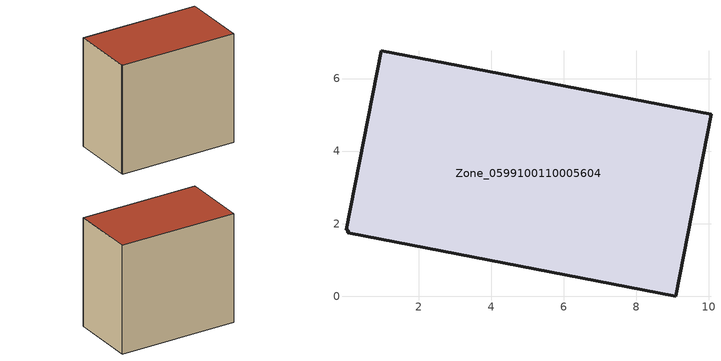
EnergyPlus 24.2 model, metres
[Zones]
Zone_0599100110005604
 floor ground (C_G): 0.01,1.83 0.97,6.76 10.06,5.02 9.09,0 0.05,1.74 0.07,1.82 z0
 wall outside (C_F): 10.06,5.02 0.97,6.76 0.01,1.83 0.07,1.82 0.05,1.74 9.09,0 10.06,5.02 z0:8.54
 roof outside (C_R): 0.97,6.76 0.01,1.83 0.07,1.82 0.05,1.74 9.09,0 10.06,5.02 z8.54
[BUILDING]
Pand.0599100110005604: North Axis=0; Terrain=City; Loads Convergence Tolerance Value=0.04; Temperature Convergence Tolerance Value=0.4; Solar Distribution=FullExterior; Maximum Number of Warmup Days=25; Minimum Number of Warmup Days=1
[Site:Location]
Rotterdam.The.Hague.AP_ZH_NLD Design_Conditions: Latitude=51.96; Longitude=4.45; Time Zone=1; Elevation=-4.5
[SITE:GROUNDTEMPERATURE:BUILDINGSURFACE]
18, 18, 18, 18, 18, 18, 18, 18, 18, 18, 18, 18
[MATERIAL] Thermal Absorptance=0.9; Solar Absorptance=0.7; Visible Absorptance=0.7
Name | Roughness | Thickness | Conductivity | Density | Specific Heat
G.TI.2015-2018 | MediumSmooth | 0.15 | 0.0428571 | 540 | 1210
F.TI.2015-2018 | Rough | 0.3 | 0.0666667 | 1920 | 840
R.TI.2015-2018 | MediumRough | 0.2 | 0.0333333 | 1500 | 1000
[CONSTRUCTION]
C_G: G.TI.2015-2018
C_F: F.TI.2015-2018
C_R: R.TI.2015-2018
[ZONE]
Zone_0599100110005604: Type=1; Multiplier=1; Ceiling Height=Autocalculate; Volume=Autocalculate; Floor Area=autocalculate; Part of Total Floor Area=Yes
[ZONEINFILTRATION:DESIGNFLOWRATE]
Infil_Zone_0599100110005604: Zone or ZoneList or Space or SpaceList=Zone_0599100110005604; Schedule=AlwaysOn; Design Flow Rate Calculation Method=Flow/Area; Flow Rate per Floor Area=0.0015; Constant Term Coefficient=1; Temperature Term Coefficient=0; Velocity Term Coefficient=0; Velocity Squared Term Coefficient=0
[HVACTEMPLATE:ZONE:IDEALLOADSAIRSYSTEM]
Zone_0599100110005604: Maximum Heating Supply Air Temperature=50; Minimum Cooling Supply Air Temperature=13; Maximum Heating Supply Air Humidity Ratio=0.0156; Minimum Cooling Supply Air Humidity Ratio=0.0077; Heating Limit=NoLimit; Cooling Limit=NoLimit; Dehumidification Control Type=ConstantSensibleHeatRatio; Cooling Sensible Heat Ratio=0.7; Dehumidification Setpoint=60; Humidification Control Type=None; Humidification Setpoint=30; Outdoor Air Method=None; Outdoor Air Flow Rate per Person=0.00944; Outdoor Air Flow Rate per Zone Floor Area=0; Outdoor Air Flow Rate per Zone=0; Demand Controlled Ventilation Type=None; Outdoor Air Economizer Type=NoEconomizer; Heat Recovery Type=None; Sensible Heat Recovery Effectiveness=0.7; Latent Heat Recovery Effectiveness=0.65
[ZONECONTROL:THERMOSTAT]
ThermostatControl_Zone_0599100110005604: Zone or ZoneList=Zone_0599100110005604; Control Type Schedule=DualSetpointControlType; Control 1=Thermostat_Zone_0599100110005604; Temperature Difference Between Cutout And Setpoint=0
[THERMOSTATSETPOINT:DUALSETPOINT]
Thermostat_Zone_0599100110005604: Heating Setpoint Temperature Schedule=HeatingSetpoint_Zone_0599100110005604; Cooling Setpoint Temperature Schedule=CoolingSetpoint_Zone_0599100110005604
[SCHEDULE:COMPACT]
HeatingSetpoint_Zone_0599100110005604: Through: 12/31, For: AllDays, Until: 24:00, 21
CoolingSetpoint_Zone_0599100110005604: Through: 12/31, For: AllDays, Until: 24:00, 24
DualSetpointControlType: Through: 12/31, For: AllDays, Until: 24:00, 4
AlwaysOn: Through: 12/31, For: AllDays, Until: 24:00, 1
